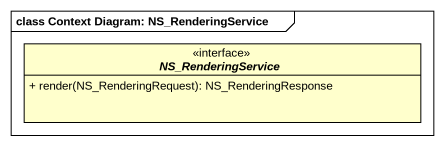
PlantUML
@startuml
mainframe class Context Diagram: NS_RenderingService
hide circle
hide empty members
skinparam classAttributeIconSize 0
interface NS_RenderingService {
  + render(NS_RenderingRequest): NS_RenderingResponse
}
@enduml
